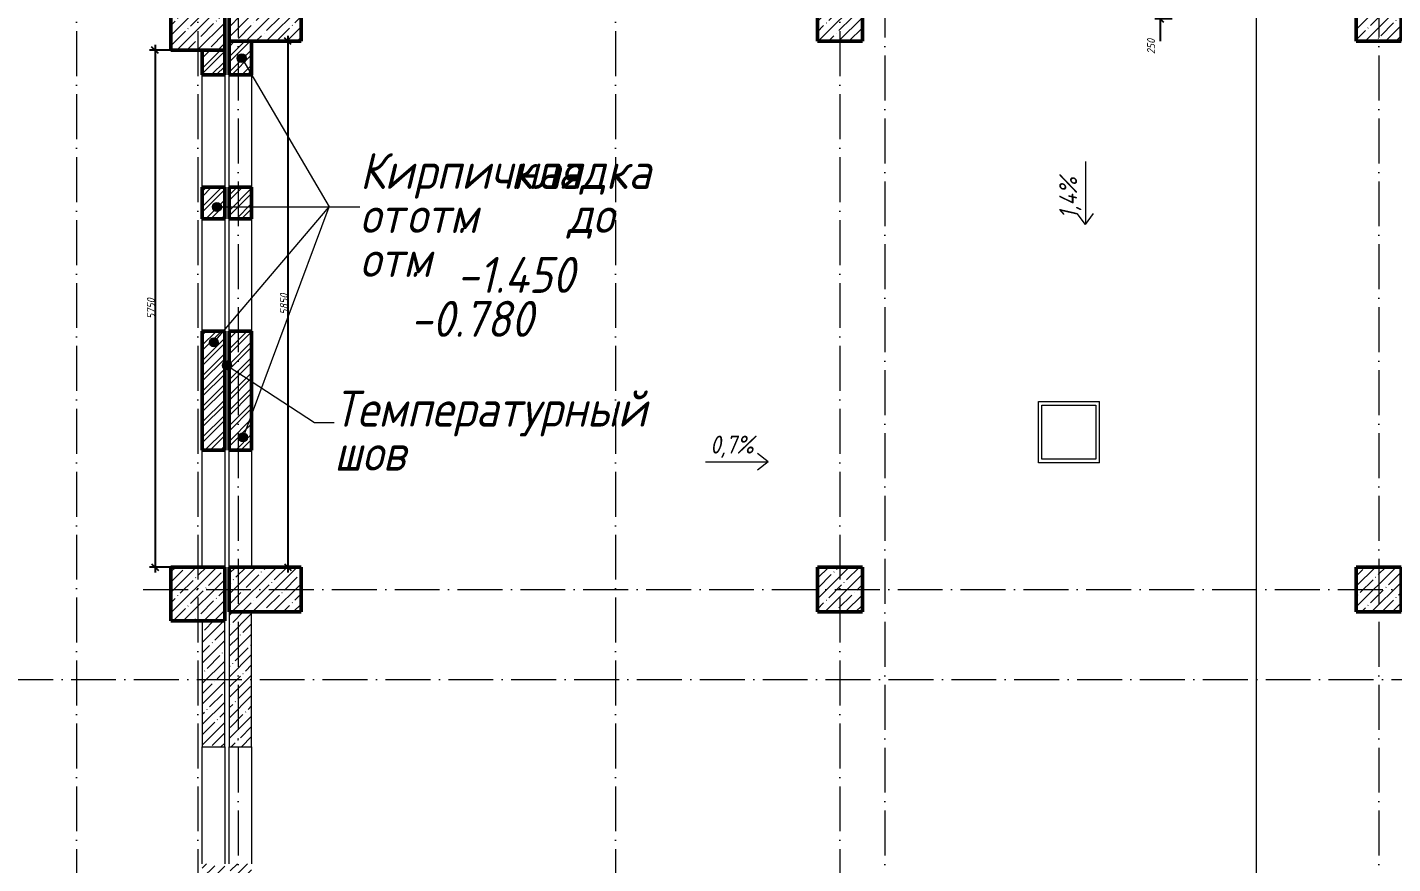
# Model space of a CAD drawing. Header units: millimetres. Extents: x -606178 to 312196, y -19338 to 632709.
# Drawn here: x -552115 to -536912, y 524325 to 533630 of the extents above; entities that cross this region are included whole.
import ezdxf

# ---------------------------------------------------------------- set-up
doc = ezdxf.new("R2010")
doc.units = ezdxf.units.MM
doc.linetypes.add('50_200_ШТРИХ_1Т_ш5_п1_п1_', pattern=[700, 500, -100, 0, -100])
for name, color, linetype, lineweight in [('A-____-____-DIMS', 7, 'Continuous', 9), ('A-FLOR-____-OTLN', 7, 'Continuous', 9), ('A-WALL-____-MCUT-1', 7, 'Continuous', 9), ('A-WALL-____-MCUT-2', 7, 'Continuous', 50), ('A-WALL-____-OTLN', 7, 'Continuous', 9), ('A-WALL-____-PATT-1', 7, 'Continuous', 9), ('G-____-____-DIMS', 7, 'Continuous', 9), ('G-____-____-TEXT', 7, 'Continuous', 9), ('S-COLS-____-MCUT', 7, 'Continuous', 50), ('S-COLS-____-OTLN', 7, 'Continuous', 9), ('S-GRID-____-OTLN-1', 7, '50_200_ШТРИХ_1Т_ш5_п1_п1_', 9)]:
    doc.layers.add(name, color=color, linetype=linetype, lineweight=lineweight)
doc.layers.add('A-WALL-____-PATT-2', color=7, linetype='Continuous', lineweight=9, true_color=0x787878)
doc.layers.add('G-____-____-SYMB-1', color=9, linetype='Continuous', lineweight=9, true_color=0x808080)
doc.styles.add('ISOCPEUR_I', font='isocpeui.ttf', dxfattribs={"width": 0.9, "height": 2.5})
doc.styles.add('ISOCPEUR_I_3', font='isocpeui.ttf', dxfattribs={"width": 0.85, "height": 2.2})
doc.styles.add('ISOCPEUR_I_7', font='isocpeui.ttf', dxfattribs={"width": 0.9, "height": 90})
doc.dimstyles.new('ISO-1_8_0_9К_СРЕДНИЙ_Кладочные', dxfattribs={"dimscale": 304.8, "dimtxt": 89.638306, "dimasz": 0.246063, "dimexe": 0.19685, "dimexo": 0, "dimgap": 0, "dimtad": 1, "dimdec": 3, "dimrnd": 0.001, "dimdsep": 46, "dimtxsty": 'ISOCPEUR_I_7', "dimblk1": 'OBLIQUE', "dimblk2": 'OBLIQUE', "dimsah": 1, "dimcen": 0.09, "dimdle": 0.19685, "dimazin": 0, "dimtfac": 1, "dimtdec": 4, "dimtix": 1, "dimtmove": 2, "dimatfit": 3, "dimfxl": 1, "dimtvp": 1, "dimtolj": 1, "dimtzin": 0, "dimarcsym": 2})
doc.dimstyles.new('ISO-1_8_0_9К_СРЕДНИЙ_Кладочные_1', dxfattribs={"dimscale": 304.8, "dimtxt": 89.638306, "dimasz": 0.246063, "dimexe": 0.19685, "dimexo": 0, "dimgap": 0, "dimtad": 1, "dimdec": 3, "dimrnd": 0.001, "dimdsep": 46, "dimtxsty": 'ISOCPEUR_I_7', "dimblk1": 'OBLIQUE', "dimblk2": 'OBLIQUE', "dimsah": 1, "dimcen": 0.09, "dimdle": 0.19685, "dimazin": 0, "dimtfac": 1, "dimtdec": 4, "dimtix": 1, "dimtmove": 0, "dimatfit": 3, "dimfxl": 1, "dimtvp": 1, "dimtolj": 1, "dimtzin": 0, "dimarcsym": 2})
pattern_1 = [(45, (-600067.05, 451794.26), (-114.04925, 114.04925), []), (45, (-599953, 451794.26), (-114.04925, 114.04925), [201.612, -40.322, 3.353, -36.97])]
pattern_2 = [(45, (-600067.05, 451794.26), (-85.53659, 85.53659), []), (45, (-600010.02, 451794.26), (-85.53659, 85.53659), [])]

# ---------------------------------------------------------------- blocks, each defined once
blk = doc.blocks.new('BSC_Колонна _Прямоугольная - 500х800-V81-АР1_Кладочный план подвала в осях 1-64_Ю-ЯЯ')
at = {"layer": 'S-COLS-____-OTLN'}
h = blk.add_hatch(dxfattribs=at)
h.set_pattern_fill('FP_96', color=256, style=0, pattern_type=2)
h.set_pattern_definition([(315, (-81931.04, 50600), (114.04925, 114.04925), []), (315, (-81931.04, 50485.95), (114.04925, 114.04925), [201.613, -40.323, 3.353, -36.97])])
h.paths.add_polyline_path([(-250, 400), (-250, -400), (250, -400), (250, 400)], flags=0)
at = {"layer": 'S-COLS-____-MCUT'}
for p, q in [((250, 400), (-250, 400)), ((-250, 400), (-250, -400)), ((250, -400), (250, 400)), ((-250, -400), (250, -400))]:
    blk.add_line(p, q, dxfattribs=at)
blk = doc.blocks.new('BSC_Колонна _Прямоугольная - 500х800-V82-АР1_Кладочный план подвала в осях 1-64_Ю-ЯЯ')
at = {"layer": 'S-COLS-____-OTLN'}
h = blk.add_hatch(dxfattribs=at)
h.set_pattern_fill('FP_97', color=256, style=0, pattern_type=2)
h.set_pattern_definition([(315, (-75581.04, 50600), (114.04925, 114.04925), []), (315, (-75581.04, 50485.95), (114.04925, 114.04925), [201.613, -40.323, 3.353, -36.97])])
h.paths.add_polyline_path([(-250, 400), (-250, -400), (250, -400), (250, 400)], flags=0)
at = {"layer": 'S-COLS-____-MCUT'}
for p, q in [((250, 400), (-250, 400)), ((-250, 400), (-250, -400)), ((250, -400), (250, 400)), ((-250, -400), (250, -400))]:
    blk.add_line(p, q, dxfattribs=at)
blk = doc.blocks.new('BSC_Колонна _Прямоугольная - 600х600-V92-АР1_Кладочный план подвала в осях 1-64_Ю-ЯЯ')
at = {"layer": 'S-COLS-____-OTLN'}
h = blk.add_hatch(dxfattribs=at)
h.set_pattern_fill('FP_108', color=256, style=0, pattern_type=2)
h.set_pattern_definition([(45, (-49850, -81881.04), (-114.04925, 114.04925), []), (45, (-49735.95, -81881.04), (-114.04925, 114.04925), [201.613, -40.323, 3.353, -36.97])])
h.paths.add_polyline_path([(-300, -300), (300, -300), (300, 300), (-300, 300)], flags=0)
at = {"layer": 'S-COLS-____-MCUT'}
for p, q in [((300, 300), (-300, 300)), ((-300, 300), (-300, -300)), ((300, -300), (300, 300)), ((-300, -300), (300, -300))]:
    blk.add_line(p, q, dxfattribs=at)
blk = doc.blocks.new('BSC_Колонна _Прямоугольная - 600х600-V93-АР1_Кладочный план подвала в осях 1-64_Ю-ЯЯ')
at = {"layer": 'S-COLS-____-OTLN'}
h = blk.add_hatch(dxfattribs=at)
h.set_pattern_fill('FP_109', color=256, style=0, pattern_type=2)
h.set_pattern_definition([(45, (-49850, -75531.04), (-114.04925, 114.04925), []), (45, (-49735.95, -75531.04), (-114.04925, 114.04925), [201.613, -40.323, 3.353, -36.97])])
h.paths.add_polyline_path([(-300, -300), (300, -300), (300, 300), (-300, 300)], flags=0)
at = {"layer": 'S-COLS-____-MCUT'}
for p, q in [((300, 300), (-300, 300)), ((-300, 300), (-300, -300)), ((300, -300), (300, 300)), ((-300, -300), (300, -300))]:
    blk.add_line(p, q, dxfattribs=at)
blk = doc.blocks.new('BSC_Колонна _Прямоугольная - 500х500-V158-АР1_Кладочный план подвала в осях 1-64_Ю-ЯЯ')
at = {"layer": 'S-COLS-____-OTLN'}
h = blk.add_hatch(dxfattribs=at)
h.set_pattern_fill('FP_175', color=256, style=0, pattern_type=2)
h.set_pattern_definition([(45, (-63000, -81931.04), (-114.04925, 114.04925), []), (45, (-62885.95, -81931.04), (-114.04925, 114.04925), [201.613, -40.323, 3.353, -36.97])])
h.paths.add_polyline_path([(-250, -250), (250, -250), (250, 250), (-250, 250)], flags=0)
at = {"layer": 'S-COLS-____-MCUT'}
for p, q in [((250, 250), (-250, 250)), ((-250, 250), (-250, -250)), ((250, -250), (250, 250)), ((-250, -250), (250, -250))]:
    blk.add_line(p, q, dxfattribs=at)
blk = doc.blocks.new('BSC_Колонна _Прямоугольная - 500х500-V159-АР1_Кладочный план подвала в осях 1-64_Ю-ЯЯ')
at = {"layer": 'S-COLS-____-OTLN'}
h = blk.add_hatch(dxfattribs=at)
h.set_pattern_fill('FP_176', color=256, style=0, pattern_type=2)
h.set_pattern_definition([(45, (-57000, -81931.04), (-114.04925, 114.04925), []), (45, (-56885.95, -81931.04), (-114.04925, 114.04925), [201.613, -40.323, 3.353, -36.97])])
h.paths.add_polyline_path([(-250, -250), (250, -250), (250, 250), (-250, 250)], flags=0)
at = {"layer": 'S-COLS-____-MCUT'}
for p, q in [((250, 250), (-250, 250)), ((-250, 250), (-250, -250)), ((250, -250), (250, 250)), ((-250, -250), (250, -250))]:
    blk.add_line(p, q, dxfattribs=at)
blk = doc.blocks.new('BSC_Колонна _Прямоугольная - 500х500-V161-АР1_Кладочный план подвала в осях 1-64_Ю-ЯЯ')
at = {"layer": 'S-COLS-____-OTLN'}
h = blk.add_hatch(dxfattribs=at)
h.set_pattern_fill('FP_178', color=256, style=0, pattern_type=2)
h.set_pattern_definition([(45, (-63000, -75581.04), (-114.04925, 114.04925), []), (45, (-62885.95, -75581.04), (-114.04925, 114.04925), [201.613, -40.323, 3.353, -36.97])])
h.paths.add_polyline_path([(-250, -250), (250, -250), (250, 250), (-250, 250)], flags=0)
at = {"layer": 'S-COLS-____-MCUT'}
for p, q in [((250, 250), (-250, 250)), ((-250, 250), (-250, -250)), ((250, -250), (250, 250)), ((-250, -250), (250, -250))]:
    blk.add_line(p, q, dxfattribs=at)
blk = doc.blocks.new('BSC_Колонна _Прямоугольная - 500х500-V162-АР1_Кладочный план подвала в осях 1-64_Ю-ЯЯ')
at = {"layer": 'S-COLS-____-OTLN'}
h = blk.add_hatch(dxfattribs=at)
h.set_pattern_fill('FP_179', color=256, style=0, pattern_type=2)
h.set_pattern_definition([(45, (-57000, -75581.04), (-114.04925, 114.04925), []), (45, (-56885.95, -75581.04), (-114.04925, 114.04925), [201.613, -40.323, 3.353, -36.97])])
h.paths.add_polyline_path([(-250, -250), (250, -250), (250, 250), (-250, 250)], flags=0)
at = {"layer": 'S-COLS-____-MCUT'}
for p, q in [((250, 250), (-250, 250)), ((-250, 250), (-250, -250)), ((250, -250), (250, 250)), ((-250, -250), (250, -250))]:
    blk.add_line(p, q, dxfattribs=at)
blk = doc.blocks.new('_Oblique')
at = {"color": 0, "linetype": 'ByBlock', "lineweight": -2}
blk.add_line((-0.5, -0.5), (0.5, 0.5), dxfattribs=at)
blk = doc.blocks.new('*D3901')
at = {"layer": 'A-____-____-DIMS', "color": 0, "lineweight": -2, "transparency": 16777216}
for p, q in [((-539366, 533975), (-539561, 533975)), ((-539501, 534035), (-539501, 533725)), ((-539366, 533725), (-539561, 533725)), ((-539501, 533725), (-539501, 533477))]:
    blk.add_line(p, q, dxfattribs=at)
at = {"layer": 'Defpoints', "color": 0, "transparency": 16777216}
for p in [(-539366, 533975), (-539501, 533725), (-539366, 533725)]:
    blk.add_point(p, dxfattribs=at)
at = {"layer": 'A-____-____-DIMS', "color": 0, "lineweight": -2, "transparency": 16777216, "xscale": 75, "yscale": 75, "zscale": 75}
for p, rotation in [((-539501, 533975), 90), ((-539501, 533725), 270)]:
    blk.add_blockref('_Oblique', p, dxfattribs=dict(at, rotation=rotation))
at = {"layer": 'A-____-____-DIMS', "color": 0, "transparency": 16777216, "insert": (-539647, 533332), "char_height": 90, "width": 409.58, "attachment_point": 1, "rotation": 90, "line_spacing_factor": 1.149209, "style": 'ISOCPEUR_I_7'}
blk.add_mtext('\\A1;250', dxfattribs=at)
blk = doc.blocks.new('*D3837')
at = {"layer": 'A-____-____-DIMS', "color": 0, "lineweight": -2, "transparency": 16777216}
for p, q in [((-550167, 533375), (-550753, 533375)), ((-550693, 533435), (-550693, 527565)), ((-550167, 527625), (-550753, 527625))]:
    blk.add_line(p, q, dxfattribs=at)
at = {"layer": 'Defpoints', "color": 0, "transparency": 16777216}
for p in [(-550167, 533375), (-550693, 527625), (-550167, 527625)]:
    blk.add_point(p, dxfattribs=at)
at = {"layer": 'A-____-____-DIMS', "color": 0, "lineweight": -2, "transparency": 16777216, "xscale": 75, "yscale": 75, "zscale": 75}
for p, rotation in [((-550693, 533375), 90), ((-550693, 527625), 270)]:
    blk.add_blockref('_Oblique', p, dxfattribs=dict(at, rotation=rotation))
at = {"layer": 'A-____-____-DIMS', "color": 0, "transparency": 16777216, "insert": (-550739, 530500), "char_height": 90, "width": 546.1, "attachment_point": 5, "rotation": 90, "style": 'ISOCPEUR_I_7'}
blk.add_mtext('\\A1;5750', dxfattribs=at)
blk = doc.blocks.new('*D3838')
at = {"layer": 'A-____-____-DIMS', "color": 0, "lineweight": -2, "transparency": 16777216}
for p, q in [((-549617, 533475), (-549153, 533475)), ((-549213, 533535), (-549213, 527565)), ((-549107, 527625), (-549273, 527625))]:
    blk.add_line(p, q, dxfattribs=at)
at = {"layer": 'Defpoints', "color": 0, "transparency": 16777216}
for p in [(-549617, 533475), (-549213, 527625), (-549107, 527625)]:
    blk.add_point(p, dxfattribs=at)
at = {"layer": 'A-____-____-DIMS', "color": 0, "lineweight": -2, "transparency": 16777216, "xscale": 75, "yscale": 75, "zscale": 75}
for p, rotation in [((-549213, 533475), 90), ((-549213, 527625), 270)]:
    blk.add_blockref('_Oblique', p, dxfattribs=dict(at, rotation=rotation))
at = {"layer": 'A-____-____-DIMS', "color": 0, "transparency": 16777216, "insert": (-549258, 530550), "char_height": 90, "width": 546.1, "attachment_point": 5, "rotation": 90, "style": 'ISOCPEUR_I_7'}
blk.add_mtext('\\A1;5850', dxfattribs=at)

msp = doc.modelspace()

# ---------------------------------------------------------------- hatches: boundary and pattern name
at = {"layer": 'A-WALL-____-PATT-1'}
h = msp.add_hatch(dxfattribs=at)
h.set_pattern_fill('FP_1', color=256, style=0, pattern_type=2)
h.set_pattern_definition(pattern_1)
h.paths.add_polyline_path([(-549617.047, 522175.3011), (-549617.047, 524324.6855), (-549867.047, 524324.6855), (-549867.047, 522175.3011)], flags=0)
h.paths.add_polyline_path([(-549867.047, 525624.6855), (-549617.047, 525624.6855), (-549617.047, 527125.3011), (-549867.047, 527125.3011)], flags=0)
h = msp.add_hatch(dxfattribs=at)
h.set_pattern_fill('FP_1', color=256, style=0, pattern_type=2)
h.set_pattern_definition(pattern_1)
h.paths.add_polyline_path([(-549917.047, 522175.3011), (-549917.047, 524324.6855), (-550167.047, 524324.6855), (-550167.047, 522175.3011), (-549917.0874, 522175.3011)], flags=0)
h.paths.add_polyline_path([(-549917.047, 525624.6855), (-549917.047, 527025.3011), (-550167.047, 527025.3011), (-550167.047, 525624.6855)], flags=0)
at = {"layer": 'A-WALL-____-PATT-2'}
h = msp.add_hatch(dxfattribs=at)
h.set_pattern_fill('FP_53', color=256, style=0, pattern_type=2)
h.set_pattern_definition(pattern_2)
h.paths.add_polyline_path([(-549617.047, 528925.3011), (-549617.047, 530250.3011), (-549867.047, 530250.3011), (-549867.047, 528925.3011)], flags=0)
h.paths.add_polyline_path([(-549867.047, 531500.3011), (-549617.047, 531500.3011), (-549617.047, 531850.3011), (-549867.047, 531850.3011), (-549867.047, 531621.314)], flags=0)
h.paths.add_polyline_path([(-549867.047, 533100.3011), (-549617.047, 533100.3011), (-549617.047, 533475.3011), (-549867.047, 533475.3011)], flags=0)
h = msp.add_hatch(dxfattribs=at)
h.set_pattern_fill('FP_53', color=256, style=0, pattern_type=2)
h.set_pattern_definition(pattern_2)
h.paths.add_polyline_path([(-549917.047, 528925.3011), (-549917.047, 530250.3011), (-550167.047, 530250.3011), (-550167.047, 528925.3011)], flags=0)
h.paths.add_polyline_path([(-549917.047, 531500.3011), (-549917.047, 531850.3011), (-550167.047, 531850.3011), (-550167.047, 531500.3011)], flags=0)
h.paths.add_polyline_path([(-550167.047, 533100.3011), (-549917.047, 533100.3011), (-549917.047, 533375.3011), (-550167.047, 533375.3011)], flags=0)
at = {"layer": 'G-____-____-TEXT'}
h = msp.add_hatch(color=256, dxfattribs=at)
edge = h.paths.add_edge_path(flags=0)
edge.add_arc((-549726.8821, 533287.2174), 50, 0, 360)
h = msp.add_hatch(color=256, dxfattribs=at)
edge = h.paths.add_edge_path(flags=0)
edge.add_arc((-550004.4297, 531631.414), 50, 0, 360)
h = msp.add_hatch(color=256, dxfattribs=at)
edge = h.paths.add_edge_path(flags=0)
edge.add_arc((-550038.1539, 530124.1155), 50, 0, 360)
h = msp.add_hatch(color=256, dxfattribs=at)
edge = h.paths.add_edge_path(flags=0)
edge.add_arc((-549890.1202, 529868.5239), 50, 0, 360)
h = msp.add_hatch(color=256, dxfattribs=at)
edge = h.paths.add_edge_path(flags=0)
edge.add_arc((-549713.2586, 529067.9077), 50, 0, 360)

# ---------------------------------------------------------------- linework, layer by layer
at = {"layer": 'A-FLOR-____-OTLN'}
for p, q in [((-540857.047, 529465.3011), (-540177.047, 529465.3011)), ((-540857.047, 528785.3011), (-540857.047, 529465.3011)), ((-540817.047, 528825.3011), (-540817.047, 529425.3011)), ((-540817.047, 529425.3011), (-540217.047, 529425.3011)), ((-540217.047, 529425.3011), (-540217.047, 528825.3011)), ((-540177.047, 528785.3011), (-540177.047, 529465.3011)), ((-540177.047, 528785.3011), (-540857.047, 528785.3011)), ((-540217.047, 528825.3011), (-540817.047, 528825.3011))]:
    msp.add_line(p, q, dxfattribs=at)
at = {"layer": 'A-WALL-____-MCUT-1'}
for p, q in [((-549867.047, 527125.3011), (-549867.047, 525624.6855)), ((-549617.047, 525624.6855), (-549617.047, 527125.3011)), ((-550167.047, 527025.3011), (-550167.047, 525624.6855)), ((-549917.047, 525624.6855), (-549917.047, 527025.3011)), ((-550167.047, 525624.6855), (-549917.047, 525624.6855)), ((-549867.047, 525624.6855), (-549617.047, 525624.6855))]:
    msp.add_line(p, q, dxfattribs=at)
at = {"layer": 'A-WALL-____-MCUT-2'}
for p, q in [((-549867.047, 533475.3011), (-549867.047, 533100.3011)), ((-549617.047, 533100.3011), (-549617.047, 533475.3011)), ((-550167.047, 533375.3011), (-550167.047, 533100.3011)), ((-549917.047, 533100.3011), (-549917.047, 533375.3011)), ((-550167.047, 533100.3011), (-549917.047, 533100.3011)), ((-549867.047, 533100.3011), (-549617.047, 533100.3011)), ((-550167.047, 531850.3011), (-550167.047, 531500.3011)), ((-549917.047, 531850.3011), (-550167.047, 531850.3011)), ((-549917.047, 531500.3011), (-549917.047, 531850.3011)), ((-549867.047, 531850.3011), (-549867.047, 531500.3011)), ((-549617.047, 531850.3011), (-549867.047, 531850.3011)), ((-549617.047, 531500.3011), (-549617.047, 531850.3011)), ((-550167.047, 531500.3011), (-549917.047, 531500.3011)), ((-549867.047, 531500.3011), (-549617.047, 531500.3011)), ((-550167.047, 530250.3011), (-550167.047, 528925.3011)), ((-549917.047, 530250.3011), (-550167.047, 530250.3011)), ((-549917.047, 528925.3011), (-549917.047, 530250.3011)), ((-549867.047, 530250.3011), (-549867.047, 528925.3011)), ((-549617.047, 530250.3011), (-549867.047, 530250.3011)), ((-549617.047, 528925.3011), (-549617.047, 530250.3011)), ((-550167.047, 528925.3011), (-549917.047, 528925.3011)), ((-549867.047, 528925.3011), (-549617.047, 528925.3011))]:
    msp.add_line(p, q, dxfattribs=at)
at = {"layer": 'A-WALL-____-OTLN'}
for p, q in [((-550167.047, 531850.3011), (-550167.047, 533100.3011)), ((-549917.047, 533100.3011), (-549917.047, 531850.3011)), ((-549867.047, 531850.3011), (-549867.047, 533100.3011)), ((-549617.047, 533100.3011), (-549617.047, 531850.3011)), ((-550167.047, 530250.3011), (-550167.047, 531500.3011)), ((-549917.047, 531500.3011), (-549917.047, 530250.3011)), ((-549867.047, 530250.3011), (-549867.047, 531500.3011)), ((-549617.047, 531500.3011), (-549617.047, 530250.3011)), ((-550167.047, 527625.3011), (-550167.047, 528925.3011)), ((-549917.047, 528925.3011), (-549917.047, 527625.3011)), ((-549867.047, 527625.3011), (-549867.047, 528925.3011)), ((-549617.047, 528925.3011), (-549617.047, 527625.3011)), ((-550167.047, 524324.6855), (-550167.047, 525624.6855)), ((-549917.047, 525624.6855), (-549917.047, 524324.6855)), ((-549867.047, 524324.6855), (-549867.047, 525624.6855)), ((-549617.047, 525624.6855), (-549617.047, 524324.6855))]:
    msp.add_line(p, q, dxfattribs=at)
at = {"layer": 'G-____-____-DIMS'}
for p, q in [((-540333.974, 532137.9222), (-540333.974, 531437.9222)), ((-540333.974, 531437.9222), (-540426.0532, 531557.9222)), ((-540333.974, 531437.9222), (-540241.8947, 531557.9222)), ((-544565.0619, 528796.3245), (-543865.0619, 528796.3245)), ((-543865.0619, 528796.3245), (-543985.0619, 528888.4038)), ((-543865.0619, 528796.3245), (-543985.0619, 528704.2453))]:
    msp.add_line(p, q, dxfattribs=at)
at = {"layer": 'G-____-____-SYMB-1'}
msp.add_line((-538432.7382, 538347.8672), (-538432.7382, 504211.511), dxfattribs=at)
at = {"layer": 'G-____-____-TEXT'}
for p, q in [((-549726.8821, 533287.2174), (-548754.8051, 531631.414)), ((-550038.1539, 530124.1155), (-548754.8051, 531631.414)), ((-550004.4297, 531631.414), (-548411.6706, 531631.414)), ((-549713.2586, 529067.9077), (-548754.8051, 531631.414)), ((-548754.8051, 531631.414), (-548411.6706, 531631.414)), ((-548754.8051, 531631.414), (-548411.6706, 531631.414)), ((-548754.8051, 531631.414), (-548411.6706, 531631.414)), ((-549890.1202, 529868.5239), (-548918.6913, 529231.5666)), ((-548918.6913, 529231.5666), (-548698.1518, 529231.5666))]:
    msp.add_line(p, q, dxfattribs=at)
for centre in [(-549726.8821, 533287.2174), (-550004.4297, 531631.414), (-550038.1539, 530124.1155), (-549890.1202, 529868.5239), (-549713.2586, 529067.9077)]:
    msp.add_circle(centre, 50, dxfattribs=at)
at = {"layer": 'S-GRID-____-OTLN-1'}
for p, q in [((-551567.047, 542687.1106), (-551567.047, 504685.847)), ((-550217.047, 542687.1106), (-550217.047, 518469.7429)), ((-545567.047, 542687.1106), (-545567.047, 504685.847)), ((-543067.047, 542687.1106), (-543067.047, 504685.847)), ((-549767.047, 542417.6759), (-549767.047, 518469.7429)), ((-542567.047, 542417.6759), (-542567.047, 504850.186)), ((-537067.047, 542417.6759), (-537067.047, 504685.847)), ((-550825.0292, 527375.3011), (-495992.6403, 527375.3011)), ((-565629.601, 526375.3011), (-495992.6403, 526375.3011))]:
    msp.add_line(p, q, dxfattribs=at)

# ---------------------------------------------------------------- block references
at = {"layer": 'S-COLS-____-OTLN'}
for name, p in [('BSC_Колонна _Прямоугольная - 600х600-V92-АР1_Кладочный план подвала в осях 1-64_Ю-ЯЯ', (-550217.047, 533675.3011)), ('BSC_Колонна _Прямоугольная - 500х500-V159-АР1_Кладочный план подвала в осях 1-64_Ю-ЯЯ', (-543067.047, 533725.3011)), ('BSC_Колонна _Прямоугольная - 500х500-V158-АР1_Кладочный план подвала в осях 1-64_Ю-ЯЯ', (-537067.047, 533725.3011)), ('BSC_Колонна _Прямоугольная - 600х600-V93-АР1_Кладочный план подвала в осях 1-64_Ю-ЯЯ', (-550217.047, 527325.3011)), ('BSC_Колонна _Прямоугольная - 500х500-V162-АР1_Кладочный план подвала в осях 1-64_Ю-ЯЯ', (-543067.047, 527375.3011)), ('BSC_Колонна _Прямоугольная - 500х500-V161-АР1_Кладочный план подвала в осях 1-64_Ю-ЯЯ', (-537067.047, 527375.3011))]:
    msp.add_blockref(name, p, dxfattribs=at)
at = {"layer": 'S-COLS-____-OTLN', "rotation": 89.9999999999999}
for name, p in [('BSC_Колонна _Прямоугольная - 500х800-V81-АР1_Кладочный план подвала в осях 1-64_Ю-ЯЯ', (-549467.047, 533725.3011)), ('BSC_Колонна _Прямоугольная - 500х800-V82-АР1_Кладочный план подвала в осях 1-64_Ю-ЯЯ', (-549467.047, 527375.3011))]:
    msp.add_blockref(name, p, dxfattribs=at)

# ---------------------------------------------------------------- texts
at = {"layer": 'G-____-____-DIMS', "insert": (-540625.2651, 531504.0769), "char_height": 200, "width": 681.228598, "attachment_point": 1, "rotation": 90, "line_spacing_factor": 1.149209, "style": 'ISOCPEUR_I_3'}
msp.add_mtext('1,4%', dxfattribs=at)
at = {"layer": 'G-____-____-DIMS', "insert": (-544509.8626, 529087.6157), "char_height": 200, "width": 707.521631, "attachment_point": 1, "line_spacing_factor": 1.149209, "style": 'ISOCPEUR_I_3'}
msp.add_mtext('0,7%', dxfattribs=at)
at = {"layer": 'G-____-____-TEXT', "char_height": 400, "attachment_point": 1, "style": 'ISOCPEUR_I'}
for s, insert, width in [('Кирпичная', (-548411.6706, 532232.2682), 1861.518375), ('кладка', (-546732.8894, 532232.2682), 1255.442625), ('от', (-548411.6706, 531742.789), 454.556812), ('отм', (-547893.7487, 531742.789), 678.227625), ('до', (-546101.8581, 531742.789), 404.0505), ('. -1.450 ', (-547334.155, 531742.789), 1493.543813), ('отм', (-548411.6706, 531253.3099), 678.227625), ('. -0.780', (-547852.0769, 531253.3099), 1356.45525), ('Температурный', (-548698.1518, 529587.4207), 2763.416813), ('шов', (-548698.1518, 529097.9416), 656.582063)]:
    msp.add_mtext(s, dxfattribs=dict(at, insert=insert, width=width))

# ---------------------------------------------------------------- dimensions: what is measured, and where the dimension line sits
at = {"layer": 'A-____-____-DIMS'}
dim = msp.add_linear_dim(base=(-539500.932, 533725.3011), p1=(-539365.7358, 533975.3011), p2=(-539365.7358, 533725.3011), angle=90, dimstyle='ISO-1_8_0_9К_СРЕДНИЙ_Кладочные_1', override={"dimtxt": 400, "dimpost": '<>', "dimfxl": 250}, dxfattribs=at)
dim.commit()
dim.dimension.update_dxf_attribs({"geometry": '*D3901', "text_midpoint": (-539586.9638, 533476.5375), "dimtype": 160, "text_rotation": 90})
for base, p1, p2, override, picture, middle in [((-549213.2613, 527625.3011), (-549617.047, 533475.3011), (-549107.1953, 527625.3011), {"dimtxt": 400, "dimpost": '<>', "dimfxl": 5872.175809}, '*D3838', (-549258.2613, 530550.3011)), ((-550692.9236, 527625.3011), (-550167.047, 533375.3011), (-550167.047, 527625.3011), {"dimtxt": 400, "dimpost": '<>', "dimfxl": 5750}, '*D3837', (-550738.5032, 530500.3011))]:
    dim = msp.add_linear_dim(base=base, p1=p1, p2=p2, angle=90, dimstyle='ISO-1_8_0_9К_СРЕДНИЙ_Кладочные', override=override, dxfattribs=at)
    dim.commit()
    dim.dimension.update_dxf_attribs({"geometry": picture, "text_midpoint": middle})

doc.saveas('drawing.dxf')
